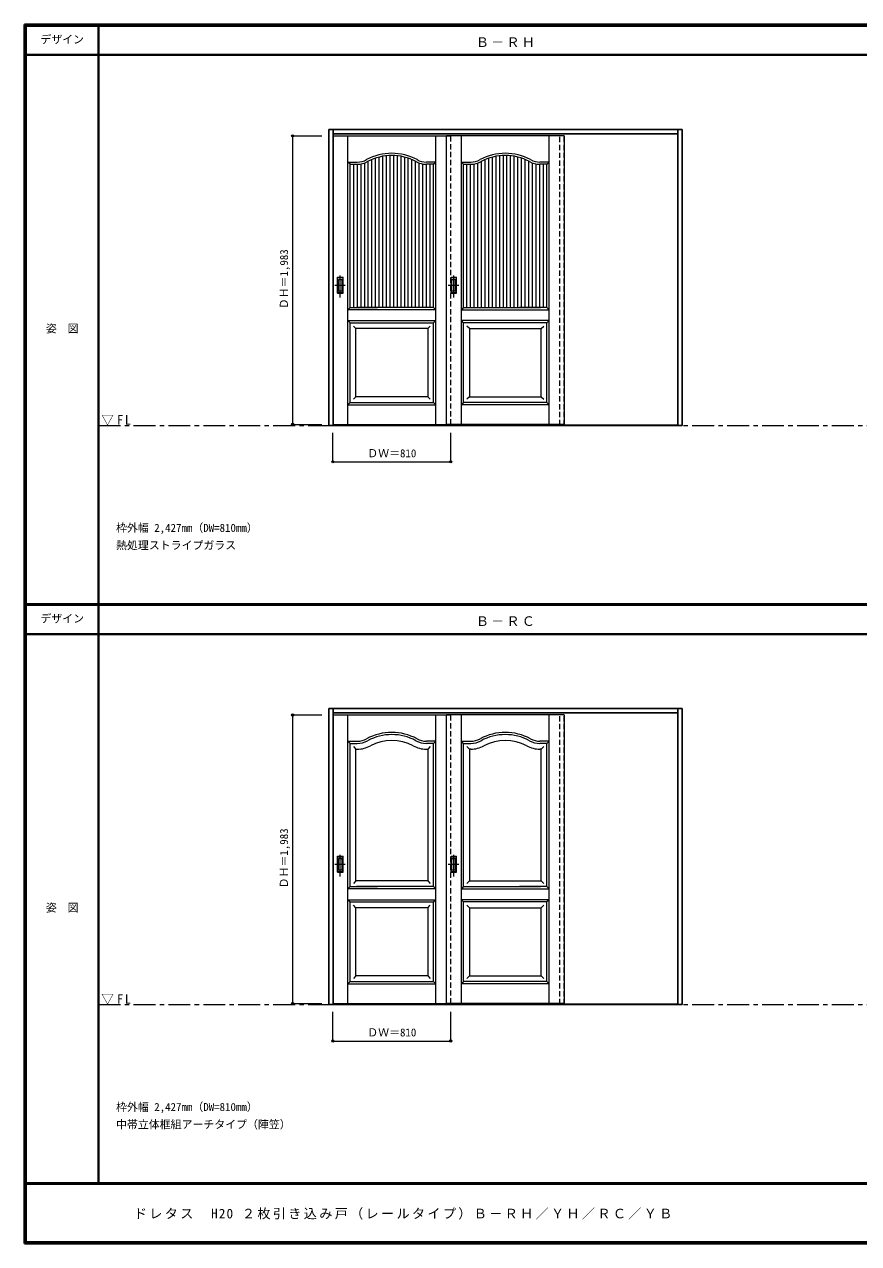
# Model space of a CAD drawing. Units: millimetres, scale not verified. Extents: x -6000 to 5700, y -4307 to 4260.
# Drawn here: x -6000 to -267, y -4205 to 4175 of the extents above; entities that cross this region are included whole.
import ezdxf
from ezdxf.enums import TextEntityAlignment as Align

# ---------------------------------------------------------------- set-up
doc = ezdxf.new("R2010")
doc.units = ezdxf.units.MM
doc.header["$LTSCALE"] = 30
doc.header["$PDMODE"] = 32
doc.header["$PDSIZE"] = 15
doc.linetypes.add('CHAIN1', pattern=[8, 5, -1, 1, -1])
doc.linetypes.add('DASHED1', pattern=[1.8, 1.2, -0.6])
for name, color, linetype, lineweight in [('0-1_通り芯', 7, 'CHAIN1', 18), ('0-2_扉', 7, 'Continuous', 18), ('0-4_枠', 3, 'Continuous', 25), ('0-6_引手', 7, 'Continuous', 18), ('0-B_寸法', 4, 'Continuous', 9), ('0-C_ハッチ', 4, 'Continuous', 9), ('F-1_枠', 6, 'Continuous', 40)]:
    doc.layers.add(name, color=color, linetype=linetype, lineweight=lineweight)
doc.layers.add('0-A_文字', color=7, linetype='Continuous')
doc.layers.add('F-A_文字', color=7, linetype='Continuous')
doc.styles.add('ＭＳ ゴシック', font='')
doc.styles.get('ＭＳ ゴシック').set_extended_font_data('MS Gothic')

msp = doc.modelspace()

# ---------------------------------------------------------------- linework, layer by layer
at = {"layer": '0-1_通り芯'}
for p, q in [((-5490, 1418), (5690, 1418)), ((-5490, -2562.5), (5690, -2562.5))]:
    msp.add_line(p, q, dxfattribs=at)
at = {"layer": '0-2_扉', "color": 4, "linetype": 'DASHED1', "lineweight": 9}
for p, q in [((-3880, 3409), (-3880, 1426)), ((-3877, 3409), (-3880, 3409)), ((-3070, 1426), (-3070, 3409)), ((-2320, 1421), (-2320, 3423)), ((-2290, 1421), (-2290, 3423)), ((-3877, 1426), (-3880, 1426)), ((-3880, -571.5), (-3880, -2554.5)), ((-3877, -571.5), (-3880, -571.5)), ((-3070, -2554.5), (-3070, -571.5)), ((-2320, -2559.5), (-2320, -557.5)), ((-2290, -2559.5), (-2290, -557.5)), ((-3877, -2554.5), (-3880, -2554.5))]:
    msp.add_line(p, q, dxfattribs=at)
at = {"layer": '0-2_扉'}
for p, q in [((-3877, 3409), (-3070, 3409)), ((-3776.5, 1426), (-3776.5, 3409)), ((-3173.5, 1426), (-3173.5, 3409)), ((-3100, 3409), (-3070, 3409)), ((-3100, 1426), (-3100, 3409)), ((-2290, 3409), (-3100, 3409)), ((-2996.5, 1426), (-2996.5, 3409)), ((-2393.5, 1426), (-2393.5, 3409)), ((-3761.5, 3214), (-3776.5, 3229)), ((-3776.5, 3229), (-3712.49, 3229)), ((-3761.5, 2360.24), (-3761.5, 3214)), ((-3761.5, 3214), (-3712.49, 3214)), ((-3173.5, 3229), (-3237.51, 3229)), ((-3188.5, 3214), (-3237.51, 3214)), ((-3188.5, 3214), (-3173.5, 3229)), ((-3188.5, 2229), (-3188.5, 3214)), ((-2981.5, 3214), (-2996.5, 3229)), ((-2996.5, 3229), (-2932.49, 3229)), ((-2981.5, 2229), (-2981.5, 3214)), ((-2981.5, 3214), (-2932.49, 3214)), ((-2393.5, 3229), (-2457.51, 3229)), ((-2408.5, 3214), (-2457.51, 3214)), ((-2408.5, 3214), (-2393.5, 3229)), ((-2408.5, 2360.24), (-2408.5, 3214)), ((-3761.31, 3091), (-3761.5, 3091)), ((-2408.69, 3091), (-2408.5, 3091)), ((-3761.5, 2229), (-3761.5, 2371.05)), ((-2408.5, 2229), (-2408.5, 2371.05)), ((-3776.5, 2214), (-3761.5, 2229)), ((-3173.5, 2214), (-3776.5, 2214)), ((-3761.5, 2229), (-3572.5, 2229)), ((-3188.5, 2229), (-3716.5, 2229)), ((-3188.5, 2229), (-3173.5, 2214)), ((-2981.5, 2229), (-2996.5, 2214)), ((-2996.5, 2214), (-2393.5, 2214)), ((-2981.5, 2229), (-2453.5, 2229)), ((-2408.5, 2229), (-2597.5, 2229)), ((-2393.5, 2214), (-2408.5, 2229)), ((-3776.5, 2139), (-3761.5, 2124)), ((-3776.5, 2139), (-3173.5, 2139)), ((-3761.5, 1576), (-3761.5, 2124)), ((-3761.5, 2124), (-3188.5, 2124)), ((-3721.46, 2084), (-3739.14, 2101.68)), ((-3228.5, 2084), (-3210.82, 2101.68)), ((-3188.5, 2124), (-3173.5, 2139)), ((-3188.5, 1576), (-3188.5, 2124)), ((-2981.5, 2124), (-2996.5, 2139)), ((-2393.5, 2139), (-2996.5, 2139)), ((-2981.5, 1576), (-2981.5, 2124)), ((-2408.5, 2124), (-2981.5, 2124)), ((-2941.5, 2084), (-2959.18, 2101.68)), ((-2448.54, 2084), (-2430.86, 2101.68)), ((-2393.5, 2139), (-2408.5, 2124)), ((-2408.5, 1576), (-2408.5, 2124)), ((-3721.5, 1616), (-3721.5, 2084)), ((-3228.5, 2084), (-3721.5, 2084)), ((-3228.5, 2084), (-3228.5, 1616)), ((-2941.5, 2084), (-2941.5, 1616)), ((-2941.5, 2084), (-2448.5, 2084)), ((-2448.5, 1616), (-2448.5, 2084)), ((-3721.5, 1616), (-3739.18, 1598.32)), ((-3721.5, 1616), (-3721.5, 1617.43)), ((-3228.5, 1616), (-3721.5, 1616)), ((-3228.5, 1616), (-3210.82, 1598.32)), ((-2941.5, 1616), (-2959.18, 1598.32)), ((-2941.5, 1616), (-2448.5, 1616)), ((-2448.5, 1616), (-2448.5, 1617.43)), ((-2448.5, 1616), (-2430.82, 1598.32)), ((-3761.5, 1576), (-3776.5, 1561)), ((-3776.5, 1561), (-3173.5, 1561)), ((-3761.5, 1576), (-3188.5, 1576)), ((-3188.5, 1576), (-3173.5, 1561)), ((-2981.5, 1576), (-2996.5, 1561)), ((-2393.5, 1561), (-2996.5, 1561)), ((-2408.5, 1576), (-2981.5, 1576)), ((-2408.5, 1576), (-2393.5, 1561)), ((-3877, 1426), (-3070, 1426)), ((-3100, 1426), (-3070, 1426)), ((-3877, -571.5), (-3070, -571.5)), ((-3776.5, -2554.5), (-3776.5, -571.5)), ((-3173.5, -2554.5), (-3173.5, -571.5)), ((-3100, -571.5), (-3070, -571.5)), ((-3100, -2554.5), (-3100, -571.5)), ((-2290, -571.5), (-3100, -571.5)), ((-2996.5, -2554.5), (-2996.5, -571.5)), ((-2393.5, -2554.5), (-2393.5, -571.5)), ((-3761.5, -766.5), (-3776.5, -751.5)), ((-3776.5, -751.5), (-3712.49, -751.5)), ((-3173.5, -751.5), (-3237.51, -751.5)), ((-3188.5, -766.5), (-3173.5, -751.5)), ((-2981.5, -766.5), (-2996.5, -751.5)), ((-2996.5, -751.5), (-2932.49, -751.5)), ((-2393.5, -751.5), (-2457.51, -751.5)), ((-2408.5, -766.5), (-2393.5, -751.5)), ((-3761.5, -1620.26), (-3761.5, -766.5)), ((-3761.5, -766.5), (-3712.49, -766.5)), ((-3739.18, -788.82), (-3721.5, -806.5)), ((-3721.5, -806.5), (-3721.5, -806.5)), ((-3721.5, -1711.5), (-3721.5, -806.5)), ((-3721.5, -806.5), (-3712.49, -806.5)), ((-3188.5, -766.5), (-3237.51, -766.5)), ((-3237.51, -806.5), (-3228.5, -806.5)), ((-3210.82, -788.82), (-3228.5, -806.5)), ((-3188.5, -1751.5), (-3188.5, -766.5)), ((-2981.5, -1751.5), (-2981.5, -766.5)), ((-2981.5, -766.5), (-2932.49, -766.5)), ((-2959.18, -788.82), (-2941.5, -806.5)), ((-2932.49, -806.5), (-2941.5, -806.5)), ((-2408.5, -766.5), (-2457.51, -766.5)), ((-2448.5, -806.5), (-2457.51, -806.5)), ((-2430.82, -788.82), (-2448.5, -806.5)), ((-2448.5, -806.5), (-2448.5, -806.5)), ((-2448.5, -1711.5), (-2448.5, -806.5)), ((-2408.5, -1620.26), (-2408.5, -766.5)), ((-3761.31, -889.5), (-3761.5, -889.5)), ((-2408.69, -889.5), (-2408.5, -889.5)), ((-3761.5, -1751.5), (-3761.5, -1609.45)), ((-2408.5, -1751.5), (-2408.5, -1609.45)), ((-3776.5, -1766.5), (-3761.5, -1751.5)), ((-3761.5, -1751.5), (-3572.5, -1751.5)), ((-3721.5, -1711.5), (-3739.18, -1729.18)), ((-3721.5, -1711.5), (-3721.5, -1710.07)), ((-3228.5, -1711.5), (-3721.5, -1711.5)), ((-3188.5, -1751.5), (-3716.5, -1751.5)), ((-3228.5, -1711.5), (-3210.82, -1729.18)), ((-3188.5, -1751.5), (-3173.5, -1766.5)), ((-2981.5, -1751.5), (-2996.5, -1766.5)), ((-2981.5, -1751.5), (-2453.5, -1751.5)), ((-2941.5, -1711.5), (-2959.18, -1729.18)), ((-2941.5, -1711.5), (-2448.5, -1711.5)), ((-2408.5, -1751.5), (-2597.5, -1751.5)), ((-2448.5, -1711.5), (-2430.82, -1729.18)), ((-2393.5, -1766.5), (-2408.5, -1751.5)), ((-3173.5, -1766.5), (-3776.5, -1766.5)), ((-3776.5, -1841.5), (-3761.5, -1856.5)), ((-3776.5, -1841.5), (-3173.5, -1841.5)), ((-3188.5, -1856.5), (-3173.5, -1841.5)), ((-2996.5, -1766.5), (-2393.5, -1766.5)), ((-2981.5, -1856.5), (-2996.5, -1841.5)), ((-2393.5, -1841.5), (-2996.5, -1841.5)), ((-2393.5, -1841.5), (-2408.5, -1856.5)), ((-3761.5, -2404.5), (-3761.5, -1856.5)), ((-3761.5, -1856.5), (-3188.5, -1856.5)), ((-3721.46, -1896.5), (-3739.14, -1878.82)), ((-3721.5, -2364.5), (-3721.5, -1896.5)), ((-3228.5, -1896.5), (-3721.5, -1896.5)), ((-3228.5, -1896.5), (-3210.82, -1878.82)), ((-3228.5, -1896.5), (-3228.5, -2364.5)), ((-3188.5, -2404.5), (-3188.5, -1856.5)), ((-2981.5, -2404.5), (-2981.5, -1856.5)), ((-2408.5, -1856.5), (-2981.5, -1856.5)), ((-2941.5, -1896.5), (-2959.18, -1878.82)), ((-2941.5, -1896.5), (-2941.5, -2364.5)), ((-2941.5, -1896.5), (-2448.5, -1896.5)), ((-2448.54, -1896.5), (-2430.86, -1878.82)), ((-2448.5, -2364.5), (-2448.5, -1896.5)), ((-2408.5, -2404.5), (-2408.5, -1856.5)), ((-3761.5, -2404.5), (-3776.5, -2419.5)), ((-3776.5, -2419.5), (-3173.5, -2419.5)), ((-3761.5, -2404.5), (-3188.5, -2404.5)), ((-3721.5, -2364.5), (-3739.18, -2382.18)), ((-3721.5, -2364.5), (-3721.5, -2363.07)), ((-3228.5, -2364.5), (-3721.5, -2364.5)), ((-3228.5, -2364.5), (-3210.82, -2382.18)), ((-3188.5, -2404.5), (-3173.5, -2419.5)), ((-2981.5, -2404.5), (-2996.5, -2419.5)), ((-2393.5, -2419.5), (-2996.5, -2419.5)), ((-2408.5, -2404.5), (-2981.5, -2404.5)), ((-2941.5, -2364.5), (-2959.18, -2382.18)), ((-2941.5, -2364.5), (-2448.5, -2364.5)), ((-2448.5, -2364.5), (-2448.5, -2363.07)), ((-2448.5, -2364.5), (-2430.82, -2382.18)), ((-2408.5, -2404.5), (-2393.5, -2419.5)), ((-3877, -2554.5), (-3070, -2554.5)), ((-3100, -2554.5), (-3070, -2554.5))]:
    msp.add_line(p, q, dxfattribs=at)
at = {"layer": '0-2_扉', "color": 3, "lineweight": 25}
for p, q in [((-3100, 1418), (-3070, 1418)), ((-3100, -2562.5), (-3070, -2562.5))]:
    msp.add_line(p, q, dxfattribs=at)
at = {"layer": '0-2_扉'}
for points in [[(-2290, 3409), (-2290, 1426), (-3100, 1426)], [(-2290, -571.5), (-2290, -2554.5), (-3100, -2554.5)], [(-3228.5, -806.5), (-3228.5, -806.5), (-3228.5, -1711.5)], [(-2941.5, -806.5), (-2941.5, -806.5), (-2941.5, -1711.5)]]:
    msp.add_lwpolyline(points, dxfattribs=at)
for centre, radius, start, end in [((-3475, 2924), 365, 61.6423, 118.3577), ((-3475, 2924), 350, 61.6423, 118.3577), ((-2695, 2924), 365, 61.6423, 118.3577), ((-2695, 2924), 350, 61.6423, 118.3577), ((-3712.49, 3364), 135, 270, 298.3577), ((-3712.49, 3364), 150, 270, 298.3577), ((-3237.51, 3364), 150, 241.6423, 270), ((-3237.51, 3364), 135, 241.6423, 270), ((-2932.49, 3364), 135, 270, 298.3577), ((-2932.49, 3364), 150, 270, 298.3577), ((-2457.51, 3364), 150, 241.6423, 270), ((-2457.51, 3364), 135, 241.6423, 270), ((-3712.49, -616.5), 135, 270, 298.3577), ((-3712.49, -616.5), 150, 270, 298.3577), ((-3475, -1056.5), 365, 61.6423, 118.3577), ((-3475, -1056.5), 350, 61.6423, 118.3577), ((-3475, -1056.5), 310, 61.6423, 118.3577), ((-3237.51, -616.5), 150, 241.6423, 270), ((-3237.51, -616.5), 135, 241.6423, 270), ((-2932.49, -616.5), 135, 270, 298.3577), ((-2932.49, -616.5), 150, 270, 298.3577), ((-2695, -1056.5), 365, 61.6423, 118.3577), ((-2695, -1056.5), 350, 61.6423, 118.3577), ((-2695, -1056.5), 310, 61.6423, 118.3577), ((-2457.51, -616.5), 150, 241.6423, 270), ((-2457.51, -616.5), 135, 241.6423, 270), ((-3712.49, -616.5), 190, 270, 298.3577), ((-3237.51, -616.5), 190, 241.6423, 270), ((-2932.49, -616.5), 190, 270, 298.3577), ((-2457.51, -616.5), 190, 241.6423, 270)]:
    msp.add_arc(centre, radius, start, end, dxfattribs=at)
at = {"layer": '0-4_枠'}
for p, q in [((-3907, 3453), (-1480, 3453)), ((-3877, 1418), (-3877, 3453)), ((-1510, 1418), (-1510, 3453)), ((-1480, 1418), (-1480, 3453)), ((-3877, 3423), (-1510, 3423)), ((-1510, 1421), (-3877, 1421)), ((-1510, 1418), (-3877, 1418)), ((-1480, 1418), (-1510, 1418)), ((-3907, -527.5), (-1480, -527.5)), ((-3877, -2562.5), (-3877, -527.5)), ((-3877, -557.5), (-1510, -557.5)), ((-1510, -2562.5), (-1510, -527.5)), ((-1480, -2562.5), (-1480, -527.5)), ((-1510, -2559.5), (-3877, -2559.5)), ((-1510, -2562.5), (-3877, -2562.5)), ((-1480, -2562.5), (-1510, -2562.5))]:
    msp.add_line(p, q, dxfattribs=at)
for points in [[(-3877, 1418), (-3907, 1418), (-3907, 3453)], [(-3877, -2562.5), (-3907, -2562.5), (-3907, -527.5)]]:
    msp.add_lwpolyline(points, dxfattribs=at)
at = {"layer": '0-6_引手'}
for p, q in [((-3848, 2438.5), (-3810, 2438.5)), ((-3848, 2328.5), (-3848, 2438.5)), ((-3810, 2328.5), (-3810, 2438.5)), ((-3068, 2438.5), (-3030, 2438.5)), ((-3068, 2328.5), (-3068, 2438.5)), ((-3030, 2328.5), (-3030, 2438.5)), ((-3841.5, 2422.5), (-3816.5, 2422.5)), ((-3841.5, 2344.5), (-3841.5, 2422.5)), ((-3816.5, 2344.5), (-3816.5, 2422.5)), ((-3061.5, 2422.5), (-3036.5, 2422.5)), ((-3061.5, 2344.5), (-3061.5, 2422.5)), ((-3036.5, 2344.5), (-3036.5, 2422.5)), ((-3848, 2328.5), (-3810, 2328.5)), ((-3841.5, 2344.5), (-3816.5, 2344.5)), ((-3068, 2328.5), (-3030, 2328.5)), ((-3061.5, 2344.5), (-3036.5, 2344.5)), ((-3848, -1542), (-3810, -1542)), ((-3848, -1652), (-3848, -1542)), ((-3841.5, -1558), (-3816.5, -1558)), ((-3841.5, -1636), (-3841.5, -1558)), ((-3816.5, -1636), (-3816.5, -1558)), ((-3810, -1652), (-3810, -1542)), ((-3068, -1542), (-3030, -1542)), ((-3068, -1652), (-3068, -1542)), ((-3061.5, -1558), (-3036.5, -1558)), ((-3061.5, -1636), (-3061.5, -1558)), ((-3036.5, -1636), (-3036.5, -1558)), ((-3030, -1652), (-3030, -1542)), ((-3848, -1652), (-3810, -1652)), ((-3841.5, -1636), (-3816.5, -1636)), ((-3068, -1652), (-3030, -1652)), ((-3061.5, -1636), (-3036.5, -1636))]:
    msp.add_line(p, q, dxfattribs=at)
at = {"layer": '0-6_引手', "linetype": 'CHAIN1'}
for p, q in [((-3829, 2298.27), (-3829, 2469.12)), ((-3049, 2298.27), (-3049, 2469.12)), ((-3867.07, 2383.5), (-3794.56, 2383.5)), ((-3087.07, 2383.5), (-3014.56, 2383.5)), ((-3829, -1682.23), (-3829, -1511.38)), ((-3049, -1682.23), (-3049, -1511.38)), ((-3867.07, -1597), (-3794.56, -1597)), ((-3087.07, -1597), (-3014.56, -1597))]:
    msp.add_line(p, q, dxfattribs=at)
at = {"layer": '0-6_引手', "linetype": 'DASHED1'}
for p, q in [((-3813, 2332.5), (-3813, 2434.5)), ((-3033, 2332.5), (-3033, 2434.5)), ((-3845, 2332.5), (-3813, 2332.5)), ((-3065, 2332.5), (-3033, 2332.5)), ((-3813, -1648), (-3813, -1546)), ((-3033, -1648), (-3033, -1546)), ((-3845, -1648), (-3813, -1648)), ((-3065, -1648), (-3033, -1648))]:
    msp.add_line(p, q, dxfattribs=at)
for points in [[(-3845, 2332.5), (-3845, 2434.5), (-3813, 2434.5)], [(-3065, 2332.5), (-3065, 2434.5), (-3033, 2434.5)], [(-3845, -1648), (-3845, -1546), (-3813, -1546)], [(-3065, -1648), (-3065, -1546), (-3033, -1546)]]:
    msp.add_lwpolyline(points, dxfattribs=at)
at = {"layer": '0-B_寸法'}
for p, q in [((-4157, 3409), (-3957, 3409)), ((-4157, 3409), (-4157, 1426)), ((-4157, 1426), (-3957, 1426)), ((-3880, 1168), (-3880, 1368)), ((-3070, 1168), (-3070, 1368)), ((-3880, 1168), (-3070, 1168)), ((-4157, -571.5), (-3957, -571.5)), ((-4157, -571.5), (-4157, -2554.5)), ((-4157, -2554.5), (-3957, -2554.5)), ((-3880, -2812.5), (-3880, -2612.5)), ((-3070, -2812.5), (-3070, -2612.5)), ((-3880, -2812.5), (-3070, -2812.5))]:
    msp.add_line(p, q, dxfattribs=at)
at = {"layer": '0-B_寸法', "color": 7}
for p in [(-4157, 3409), (-4157, 1426), (-3880, 1168), (-3070, 1168), (-4157, -571.5), (-4157, -2554.5), (-3880, -2812.5), (-3070, -2812.5)]:
    msp.add_point(p, dxfattribs=at)
at = {"layer": '0-C_ハッチ'}
for p, q in [((-3536.5, 2229), (-3536.5, 3268.56)), ((-3511.5, 2229), (-3511.5, 3272.09)), ((-3486.5, 2229), (-3486.5, 3273.81)), ((-3461.5, 2229), (-3461.5, 3273.74)), ((-3436.5, 2229), (-3436.5, 3271.88)), ((-2733.5, 2229), (-2733.5, 3271.88)), ((-2708.5, 2229), (-2708.5, 3273.74)), ((-2683.5, 2229), (-2683.5, 3273.81)), ((-2658.5, 2229), (-2658.5, 3272.09)), ((-2633.5, 2229), (-2633.5, 3268.56)), ((-3736.5, 2229), (-3736.5, 3214)), ((-3711.5, 2229), (-3711.5, 3215.25)), ((-3686.5, 2229), (-3686.5, 3216.27)), ((-3661.5, 2229), (-3661.5, 3222.93)), ((-3636.5, 2229), (-3636.5, 3234.52)), ((-3611.5, 2229), (-3611.5, 3246.29)), ((-3586.5, 2229), (-3586.5, 3255.77)), ((-3561.5, 2229), (-3561.5, 3263.15)), ((-3411.5, 2229), (-3411.5, 3268.19)), ((-3386.5, 2229), (-3386.5, 3262.63)), ((-3361.5, 2229), (-3361.5, 3255.09)), ((-3336.5, 2229), (-3336.5, 3245.43)), ((-3311.5, 2229), (-3311.5, 3233.47)), ((-3286.5, 2229), (-3286.5, 3222.23)), ((-3261.5, 2229), (-3261.5, 3215.93)), ((-3236.5, 2229), (-3236.5, 3214)), ((-3211.5, 2229), (-3211.5, 3214.25)), ((-2958.5, 2229), (-2958.5, 3214.25)), ((-2933.5, 2229), (-2933.5, 3214)), ((-2908.5, 2229), (-2908.5, 3215.93)), ((-2883.5, 2229), (-2883.5, 3222.23)), ((-2858.5, 2229), (-2858.5, 3233.47)), ((-2833.5, 2229), (-2833.5, 3245.43)), ((-2808.5, 2229), (-2808.5, 3255.09)), ((-2783.5, 2229), (-2783.5, 3262.63)), ((-2758.5, 2229), (-2758.5, 3268.19)), ((-2608.5, 2229), (-2608.5, 3263.15)), ((-2583.5, 2229), (-2583.5, 3255.77)), ((-2558.5, 2229), (-2558.5, 3246.29)), ((-2533.5, 2229), (-2533.5, 3234.52)), ((-2508.5, 2229), (-2508.5, 3222.93)), ((-2483.5, 2229), (-2483.5, 3216.27)), ((-2458.5, 2229), (-2458.5, 3215.25)), ((-2433.5, 2229), (-2433.5, 3214))]:
    msp.add_line(p, q, dxfattribs=at)
at = {"layer": 'F-1_枠'}
for p, q in [((-6000, 4175), (5700, 4175)), ((-6000, 4175), (-6000, -4205)), ((-6000, 4170), (5700, 4170)), ((-6000, 4165), (5700, 4165)), ((-5995, 4175), (-5995, -4205)), ((-5990, 4175), (-5990, -4205)), ((-5490, 4175), (-5490, -3790)), ((-6000, 3965), (5700, 3965)), ((-6000, 190.5), (5700, 190.5)), ((-6000, 187.5), (5700, 187.5)), ((-6000, 184.5), (5700, 184.5)), ((-6000, -15.5), (5700, -15.5)), ((5700, -3790), (-6000, -3790)), ((5700, -3795), (-6000, -3795)), ((5700, -4195), (-6000, -4195)), ((5700, -4200), (-6000, -4200)), ((5700, -4205), (-6000, -4205))]:
    msp.add_line(p, q, dxfattribs=at)

# ---------------------------------------------------------------- texts
at = {"layer": '0-A_文字', "style": 'ＭＳ ゴシック'}
for s, p in [('枠外幅 2,427mm（DW=810mm）', (-5370, 670.5)), ('熱処理ストライプガラス', (-5370, 550.5)), ('枠外幅 2,427mm（DW=810mm）', (-5370, -3310)), ('中帯立体框組アーチタイプ（陣笠）', (-5370, -3430))]:
    msp.add_text(s, height=54.99, dxfattribs=at).set_placement(p, align=Align.BOTTOM_LEFT)
at = {"layer": '0-A_文字', "char_height": 65.98, "attachment_point": 7, "style": 'ＭＳ ゴシック'}
for s, insert in [('\\T1.17;Ｂ－ＲＨ', (-2897.5, 4020)), ('\\T1.26;\\W0.95;▽FL', (-5471.25, 1418)), ('\\T1.17;Ｂ－ＲＣ', (-2897.5, 39.5)), ('\\T1.26;\\W0.95;▽FL', (-5471.25, -2562.5))]:
    msp.add_mtext(s, dxfattribs=dict(at, insert=insert))
at = {"layer": '0-B_寸法', "color": 7, "style": 'ＭＳ ゴシック'}
for p in [(-4172, 2217.25), (-4172, -1763.25)]:
    msp.add_text('ＤＨ＝1,983', height=54.99, rotation=90, dxfattribs=at).set_placement(p, align=Align.BOTTOM_LEFT)
for p in [(-3643.75, 1183), (-3643.75, -2797.5)]:
    msp.add_text('ＤＷ＝810', height=54.99, dxfattribs=at).set_placement(p, align=Align.BOTTOM_LEFT)
at = {"layer": 'F-A_文字', "style": 'ＭＳ ゴシック'}
for s, p in [('デザイン', (-5890, 4027.5)), ('姿\u3000図', (-5852.5, 2040.25)), ('デザイン', (-5890, 47)), ('姿\u3000図', (-5852.5, -1940.25))]:
    msp.add_text(s, height=54.99, dxfattribs=at).set_placement(p, align=Align.BOTTOM_LEFT)
at = {"layer": 'F-A_文字', "insert": (-5247.55, -4040), "char_height": 65.98, "attachment_point": 7, "style": 'ＭＳ ゴシック'}
msp.add_mtext('\\T1.18;ドレタス\u3000H20\\~２枚引き込み戸（レールタイプ）Ｂ－ＲＨ／ＹＨ／ＲＣ／ＹＢ', dxfattribs=at)

doc.saveas('drawing.dxf')
